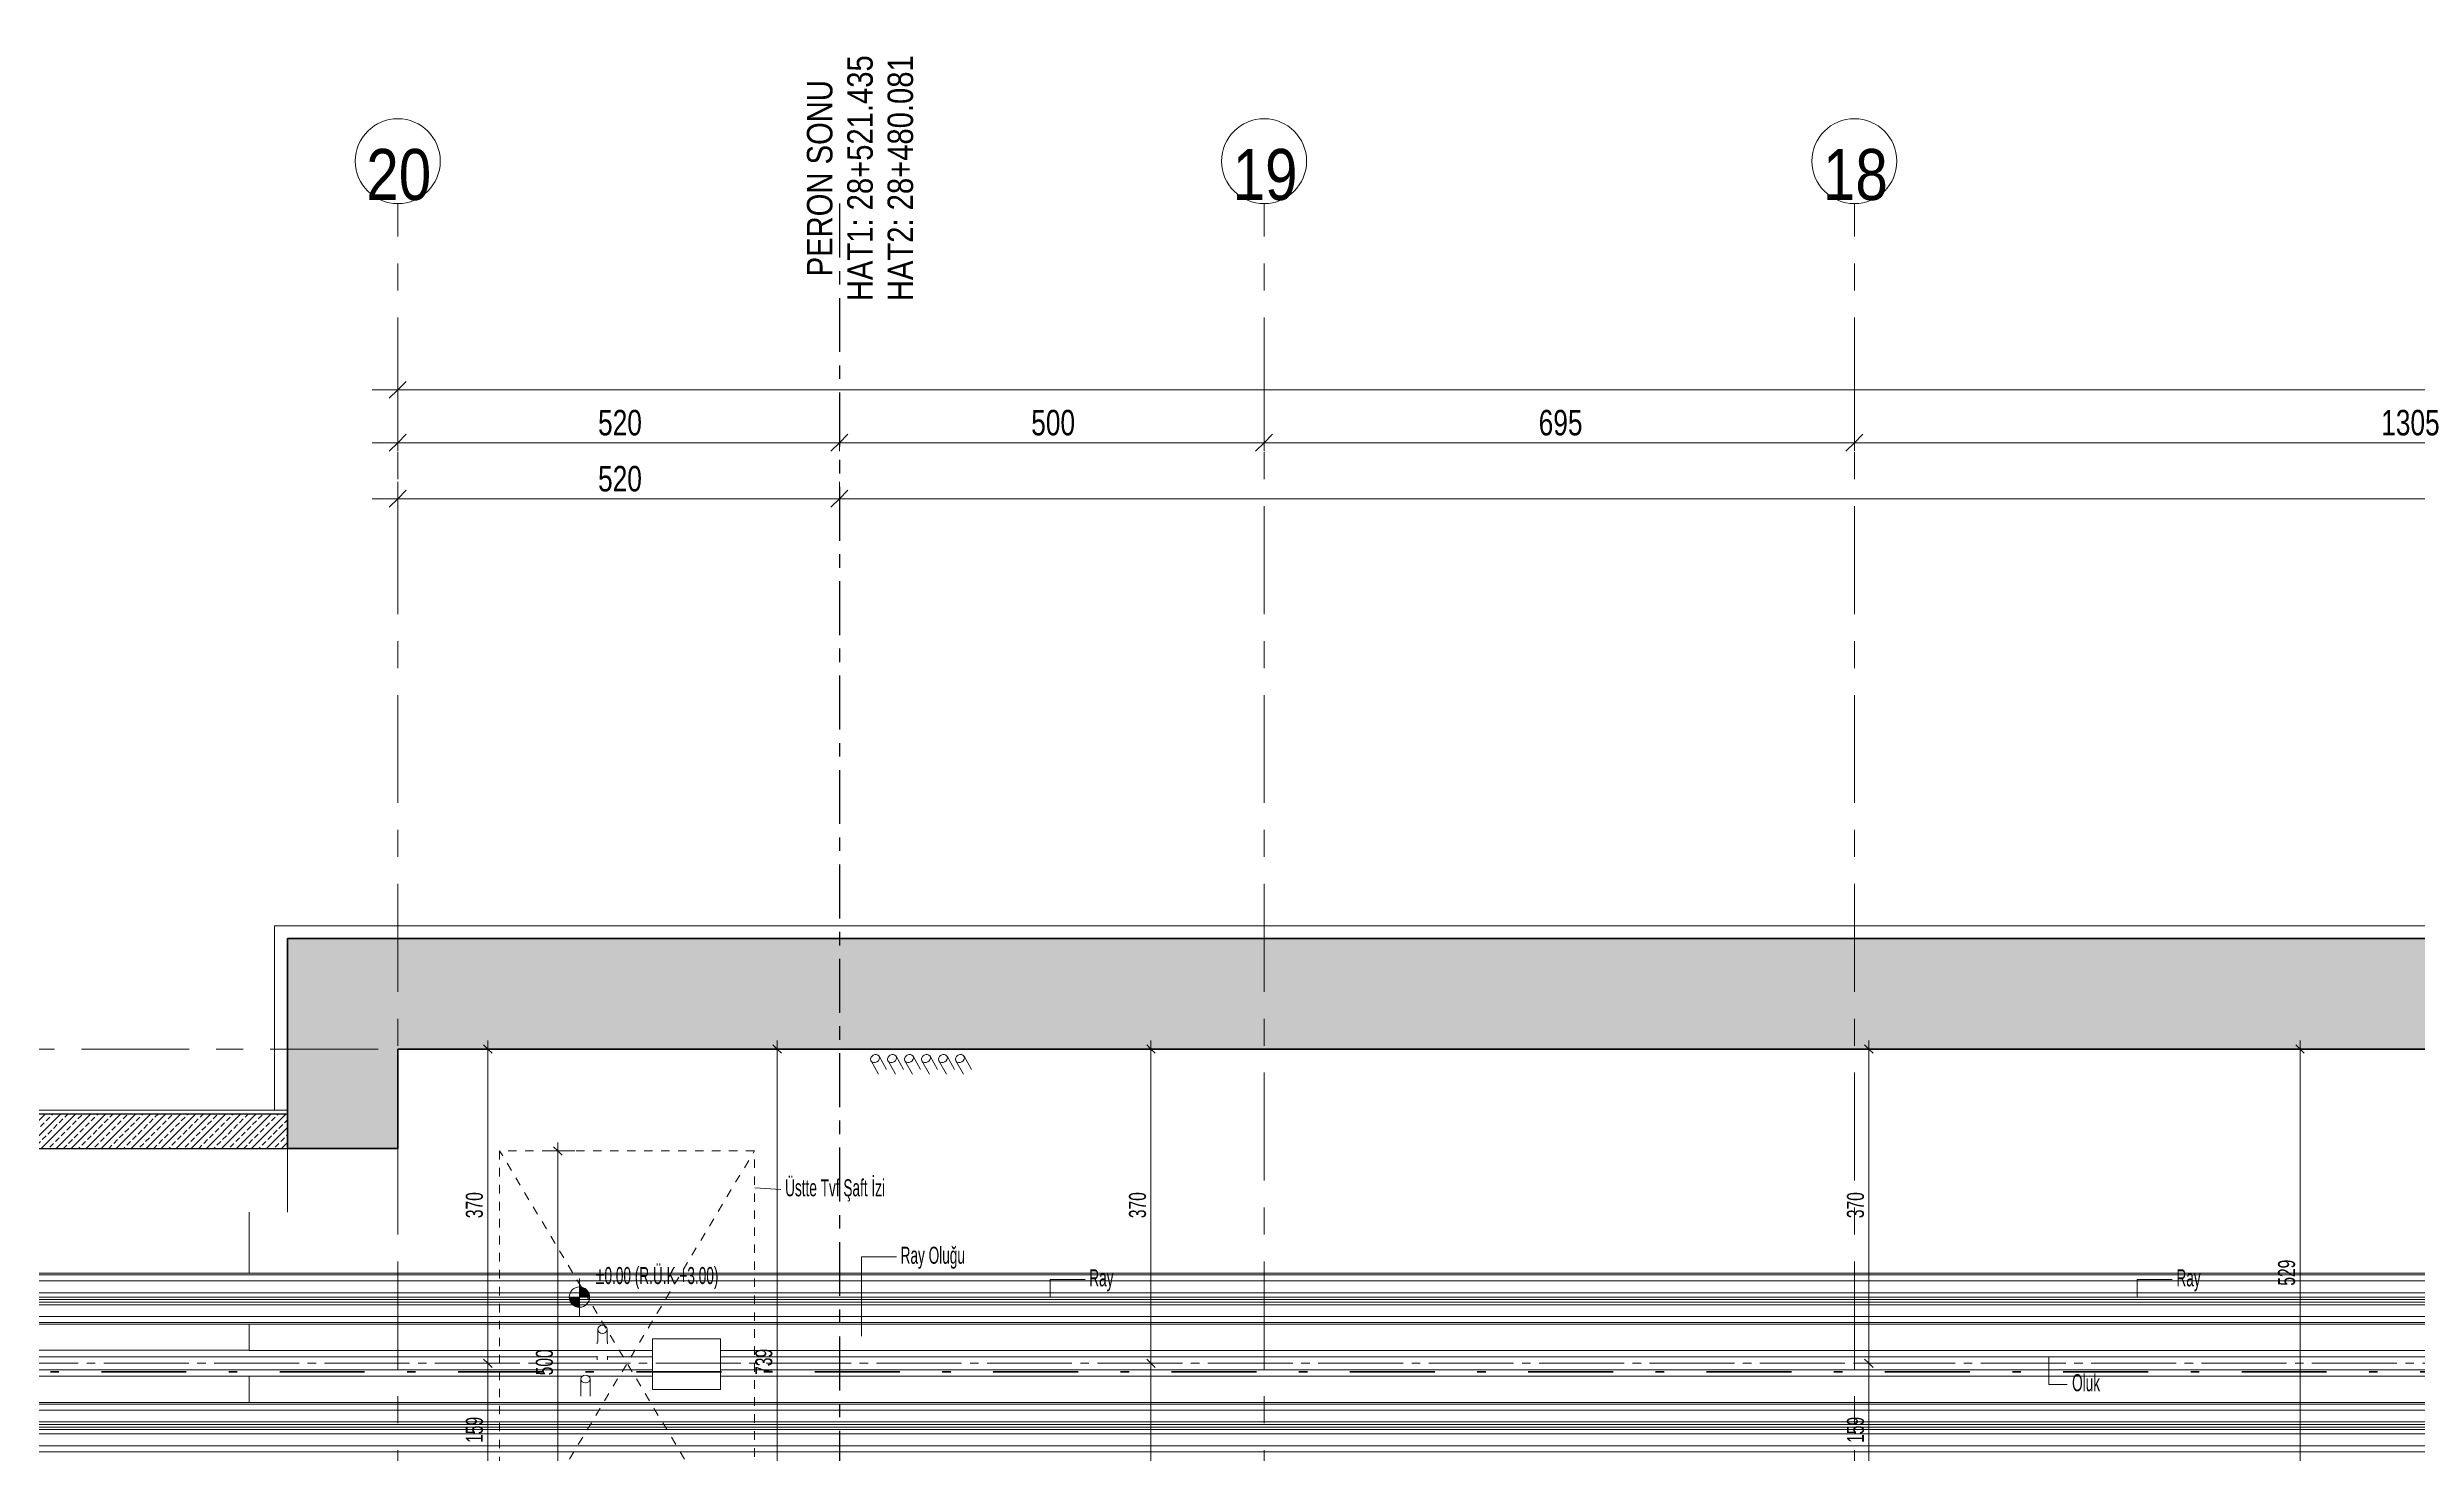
# Model space of a CAD drawing. Header units: metres. Extents: x 8 to 325, y -31 to 15.
# Drawn here: x 115.47 to 143.36, y -1.05 to 15.49 of the extents above; entities that cross this region are included whole.
import ezdxf

# ---------------------------------------------------------------- set-up
doc = ezdxf.new("R2010")
doc.units = ezdxf.units.M
for name, pattern in [('Dash dot', [2.1, 1, -0.5, 0.1, -0.5]), ('Dot 1_32_', [0.079375, 0, -0.079375]), ('Grid Line', [2.2225, 1.27, -0.3175, 0.3175, -0.3175]), ('Grid Line 1_4_', [1.11125, 0.635, -0.15875, 0.15875, -0.15875]), ('HAT AKSI', [1.12, 1, -0.06, 0, -0.06])]:
    doc.linetypes.add(name, pattern=pattern)
for name, color, linetype, lineweight in [('A-DETY', 7, 'Continuous', 9), ('A-DETY-AKS', 7, 'Continuous', 9), ('A-DETY-OLCU', 7, 'Continuous', 9), ('A-DETY-OLCU-100', 7, 'Continuous', 9), ('A-DETY-YAZI', 7, 'Continuous', 9), ('A-DUVR', 7, 'Continuous', 9), ('A-DUVR-TARM', 7, 'Continuous', 35), ('A-MODL', 7, 'Continuous', 9), ('A-ÇZGI-INCE', 7, 'Continuous', 9), ('E-POWR-CNDT', 7, 'Continuous', 9)]:
    doc.layers.add(name, color=color, linetype=linetype, lineweight=lineweight)
doc.layers.add('A-ÇZGI', color=7, linetype='Continuous', lineweight=9, true_color=0x00a600)
doc.styles.add('Arial Narrow_1', font='ARIALN.TTF', dxfattribs={"width": 0.7, "height": 0.2})
doc.styles.add('Arial Narrow_2', font='ARIALN.TTF', dxfattribs={"height": 0.3})
doc.styles.add('Arial Narrow_3', font='ARIALN.TTF', dxfattribs={"height": 0.6})
doc.styles.add('Arial Narrow_4', font='ARIALN.TTF', dxfattribs={"width": 0.9, "height": 0.3})
doc.styles.add('Arial Narrow_5', font='ARIALN.TTF', dxfattribs={"width": 0.8, "height": 0.2})
doc.dimstyles.new('TKFN_ARDI_Ölçü_1_100__Dış_', dxfattribs={"dimscale": 0.3048, "dimtxt": 0.307029, "dimasz": 0.656168, "dimexe": 0.328084, "dimexo": 0.0625, "dimgap": 0, "dimtad": 1, "dimdec": 1, "dimlfac": 100, "dimrnd": 0.1, "dimdsep": 46, "dimtxsty": 'Arial Narrow_4', "dimblk1": 'OBLIQUE', "dimblk2": 'OBLIQUE', "dimsah": 1, "dimcen": 0.09, "dimdle": 0.984252, "dimadec": 8, "dimazin": 0, "dimtfac": 1, "dimtdec": 4, "dimtix": 1, "dimtmove": 0, "dimatfit": 3, "dimfxl": 0.656168, "dimfxlon": 1, "dimtvp": 1, "dimtolj": 1, "dimtzin": 0, "dimarcsym": 2})
doc.dimstyles.new('TKFN_ARDI_Ölçü_1_100__İç_', dxfattribs={"dimscale": 0.3048, "dimtxt": 0.204686, "dimasz": 0.328084, "dimexe": 0.328084, "dimexo": 0.0625, "dimgap": 0, "dimtad": 1, "dimdec": 0, "dimlfac": 100, "dimdsep": 46, "dimtxsty": 'Arial Narrow_5', "dimblk1": 'OBLIQUE', "dimblk2": 'OBLIQUE', "dimsah": 1, "dimcen": 0.09, "dimdle": 0.328084, "dimadec": 8, "dimazin": 0, "dimtfac": 1, "dimtdec": 4, "dimtix": 1, "dimtmove": 0, "dimatfit": 3, "dimfxl": 0.656168, "dimfxlon": 1, "dimtvp": 1, "dimtolj": 1, "dimtzin": 0, "dimarcsym": 2})
doc.dimstyles.new('TKFN_ARDI_Ölçü_1_100__İç__3', dxfattribs={"dimscale": 0.3048, "dimtxt": 0.204686, "dimasz": 0.328084, "dimexe": 0.328084, "dimexo": 0.0625, "dimgap": 0, "dimtad": 1, "dimdec": 0, "dimlfac": 100, "dimdsep": 46, "dimtxsty": 'Arial Narrow_5', "dimblk1": 'OBLIQUE', "dimblk2": 'OBLIQUE', "dimsah": 1, "dimcen": 0.09, "dimdle": 0.328084, "dimadec": 8, "dimazin": 0, "dimtfac": 1, "dimtdec": 4, "dimtix": 1, "dimtmove": 0, "dimatfit": 3, "dimfxl": 0.656168, "dimfxlon": 1, "dimtvp": 1, "dimtolj": 1, "dimtzin": 0, "dimarcsym": 2})
pattern_1 = [(45, (0, 0), (-0.08845199, 0.08845199), []), (45, (0.08846, 0), (-0.08845199, 0.08845199), [0.06255, -0.03127])]

# ---------------------------------------------------------------- blocks, each defined once
blk = doc.blocks.new('D6090_10_BORU_DİRSEĞİ-RNC - Standard-V116-_1_13_4_13_ PERON KATI _FFL_')
at = {"layer": 'A-ÇZGI', "color": 8, "lineweight": 5, "true_color": 0x808080}
for p, q in [((-182.853, 0.253), (-182.853, 0.229)), ((-182.73, 0.229), (-182.73, 0.253))]:
    blk.add_line(p, q, dxfattribs=at)
at = {"layer": 'A-ÇZGI', "color": 8, "lineweight": 5, "true_color": 0x808080, "flags": 128}
for points in [[(-182.853, 0.042), (-182.853, 0.053), (-182.853, 0.07), (-182.853, 0.085)], [(-182.73, 0.086), (-182.73, 0.07), (-182.73, 0.054), (-182.73, 0.042)]]:
    blk.add_lwpolyline(points, dxfattribs=at)
blk = doc.blocks.new('IC-TKN-M7-S23-000-10-A1-32-K-T-6F-200_rvt-1-_1_13_4_13_ PERON KATI _FFL_')
at = {"layer": 'A-ÇZGI', "color": 8, "lineweight": 5, "true_color": 0x808080}
for p, q in [((-179.628, 3.56), (-179.539, 3.405)), ((-179.444, 3.46), (-179.533, 3.615)), ((-179.428, 3.56), (-179.339, 3.405)), ((-179.244, 3.46), (-179.333, 3.615)), ((-179.228, 3.56), (-179.139, 3.405)), ((-179.044, 3.46), (-179.133, 3.615)), ((-179.028, 3.56), (-178.939, 3.405)), ((-178.844, 3.46), (-178.933, 3.615)), ((-178.828, 3.56), (-178.739, 3.405)), ((-178.644, 3.46), (-178.733, 3.615)), ((-178.628, 3.56), (-178.539, 3.405)), ((-178.444, 3.46), (-178.533, 3.615)), ((-182.846, 0.4), (-182.846, 0.253)), ((-182.736, 0.253), (-182.736, 0.4)), ((-183.046, -0.186), (-183.046, -0.386)), ((-182.936, -0.386), (-182.936, -0.186))]:
    blk.add_line(p, q, dxfattribs=at)
for centre, major_axis, ratio, start_param, end_param in [((-179.581, 3.587), (0.0476, 0.0275), 0.819152, 0, 1.570796), ((-179.381, 3.587), (0.0476, 0.0275), 0.819152, 0, 1.570796), ((-179.181, 3.587), (0.0476, 0.0275), 0.819152, 0, 1.570796), ((-178.981, 3.587), (0.0476, 0.0275), 0.819152, 0, 1.570796), ((-178.781, 3.587), (0.0476, 0.0275), 0.819152, 0, 1.570796), ((-178.581, 3.587), (0.0476, 0.0275), 0.819152, 0, 1.570796), ((-179.581, 3.587), (0.0476, 0.0275), 0.819152, 1.570796, 3.141593), ((-179.581, 3.587), (0.0476, 0.0275), 0.819152, 3.141593, 4.712389), ((-179.581, 3.587), (0.0476, 0.0275), 0.819152, 4.712389, 6.283185), ((-179.381, 3.587), (0.0476, 0.0275), 0.819152, 1.570796, 3.141593), ((-179.381, 3.587), (0.0476, 0.0275), 0.819152, 3.141593, 4.712389), ((-179.381, 3.587), (0.0476, 0.0275), 0.819152, 4.712389, 6.283185), ((-179.181, 3.587), (0.0476, 0.0275), 0.819152, 1.570796, 3.141593), ((-179.181, 3.587), (0.0476, 0.0275), 0.819152, 3.141593, 4.712389), ((-179.181, 3.587), (0.0476, 0.0275), 0.819152, 4.712389, 6.283185), ((-178.981, 3.587), (0.0476, 0.0275), 0.819152, 1.570796, 3.141593), ((-178.981, 3.587), (0.0476, 0.0275), 0.819152, 3.141593, 4.712389), ((-178.981, 3.587), (0.0476, 0.0275), 0.819152, 4.712389, 6.283185), ((-178.781, 3.587), (0.0476, 0.0275), 0.819152, 1.570796, 3.141593), ((-178.781, 3.587), (0.0476, 0.0275), 0.819152, 3.141593, 4.712389), ((-178.781, 3.587), (0.0476, 0.0275), 0.819152, 4.712389, 6.283185), ((-178.581, 3.587), (0.0476, 0.0275), 0.819152, 1.570796, 3.141593), ((-178.581, 3.587), (0.0476, 0.0275), 0.819152, 3.141593, 4.712389), ((-178.581, 3.587), (0.0476, 0.0275), 0.819152, 4.712389, 6.283185), ((-182.791, 0.4), (-0.055, 0), 0.882948, 4.712389, 6.283185), ((-182.791, 0.4), (-0.055, 0), 0.882948, 0, 1.570796), ((-182.791, 0.4), (0.055, 0), 0.882948, 0, 1.570796), ((-182.791, 0.4), (-0.055, 0), 0.882948, 1.570796, 3.141593), ((-182.991, -0.186), (-0.055, 0), 0.819152, 4.712389, 6.283185), ((-182.991, -0.186), (-0.055, 0), 0.819152, 0, 1.570796), ((-182.991, -0.186), (0.055, 0), 0.819152, 0, 1.570796), ((-182.991, -0.186), (-0.055, 0), 0.819152, 1.570796, 3.141593)]:
    blk.add_ellipse(centre, major_axis=major_axis, ratio=ratio, start_param=start_param, end_param=end_param, dxfattribs=at)
at = {"layer": 'E-POWR-CNDT', "color": 8, "lineweight": 5, "true_color": 0x808080}
blk.add_blockref('D6090_10_BORU_DİRSEĞİ-RNC - Standard-V116-_1_13_4_13_ PERON KATI _FFL_', (0, 0), dxfattribs=at)
blk = doc.blocks.new('A TÜNELİ1 - A TÜNELİ-4331718-_1_13_4_13_ PERON KATI _FFL_')
at = {"layer": 'A-MODL', "true_color": 0x787878}
h = blk.add_hatch(dxfattribs=at)
h.set_pattern_fill('FP_112', color=8, style=0, pattern_type=2)
h.set_pattern_definition(pattern_1)
h.paths.add_polyline_path([(-186.5, -3.134), (-186.5, -2.73), (-195.3, -2.73), (-195.3, -3.134), (-186.65, -3.134)])
h.paths.add_polyline_path([(-186.65, 2.53), (-186.5, 2.53), (-186.5, 2.934), (-195.3, 2.934), (-195.3, 2.53), (-187.09, 2.53)])
at = {"layer": 'A-MODL', "color": 8, "true_color": 0x808080}
for p, q in [((-186.5, 2.982), (-195.3, 2.982)), ((-195.3, 2.982), (-195.3, 2.934)), ((-195.3, 1.776), (-195.3, 2.531)), ((-186.5, 2.531), (-186.5, 1.781)), ((-195.3, -2.731), (-195.3, -2.726)), ((-195.3, -3.134), (-195.3, -3.182)), ((-195.3, -3.182), (-186.5, -3.182))]:
    blk.add_line(p, q, dxfattribs=at)
at = {"layer": 'A-MODL', "lineweight": 25}
for p, q in [((-195.3, 2.934), (-195.3, 2.53)), ((-186.5, 2.934), (-195.3, 2.934)), ((-186.5, 2.53), (-186.5, 2.934)), ((-195.3, 2.53), (-186.5, 2.53)), ((-195.3, -2.73), (-195.3, -3.134)), ((-186.5, -2.73), (-195.3, -2.73)), ((-186.5, -3.134), (-186.5, -2.73)), ((-195.3, -3.134), (-186.5, -3.134))]:
    blk.add_line(p, q, dxfattribs=at)
blk = doc.blocks.new('IC-TKN-M7-S23-000-10-A1-32-K-T-6C-200_rvt-1-_1_13_4_13_ PERON KATI _FFL_')
at = {"layer": 'A-DUVR-TARM', "lineweight": 9, "true_color": 0x787878}
h = blk.add_hatch(dxfattribs=at)
h.set_pattern_fill('FP_112', color=8, style=0, pattern_type=2)
h.set_pattern_definition(pattern_1)
h.paths.add_polyline_path([(-185.2, -22), (-185.2, -19.53), (-186.5, -19.53), (-186.5, -22), (-186.344, -22)])
h.paths.add_polyline_path([(-186.5, -14.27), (-185.2, -14.27), (-185.2, -2.73), (-186.5, -2.73), (-186.5, -14.108)])
h.paths.add_polyline_path([(-185.673, 2.53), (-185.2, 2.53), (-185.2, 5), (-186.5, 5), (-186.5, 2.53), (-186.227, 2.53)])
h = blk.add_hatch(dxfattribs=at)
h.set_pattern_fill('FP_112', color=8, style=0, pattern_type=2)
h.set_pattern_definition(pattern_1)
h.paths.add_polyline_path([(-130.268, 3.7), (-125.85, 3.7), (-125.85, 5), (-185.2, 5), (-185.2, 3.7), (-130.38, 3.7)])
at = {"layer": 'A-DUVR', "lineweight": 35}
for p, q in [((-185.2, 5), (-186.5, 5)), ((-186.5, 5), (-186.5, 2.53)), ((-125.85, 5), (-185.2, 5)), ((-185.2, 2.53), (-185.2, 3.7)), ((-185.2, 3.7), (-125.85, 3.7)), ((-186.5, 2.53), (-185.2, 2.53))]:
    blk.add_line(p, q, dxfattribs=at)
at = {"layer": 'A-DUVR'}
for p, q in [((-186.5, 1.781), (-186.5, 2.531)), ((-185.2, 2.531), (-185.2, 1.781))]:
    blk.add_line(p, q, dxfattribs=at)
at = {"layer": 'A-ÇZGI', "color": 7}
for p, q in [((-125.795, 5.15), (-186.65, 5.15)), ((-186.65, 5.15), (-186.65, 2.981))]:
    blk.add_line(p, q, dxfattribs=at)
at = {"layer": 'A-MODL', "color": 8, "lineweight": 9, "true_color": 0x808080}
blk.add_blockref('A TÜNELİ1 - A TÜNELİ-4331718-_1_13_4_13_ PERON KATI _FFL_', (0, 0), dxfattribs=at)
blk = doc.blocks.new('D1030_70_Ray - Ray-3446562-_1_13_4_13_ PERON KATI _FFL_')
at = {"layer": 'A-ÇZGI', "color": 8, "true_color": 0x808080}
for p, q in [((-186.95, 1.164), (-186.95, 1.781)), ((-186.95, 1.164), (-186.95, 1.061)), ((14.4, 1.061), (-195.3, 1.061)), ((14.4, 1.041), (-195.3, 1.041)), ((14.4, 0.971), (-195.3, 0.971)), ((-183.061, 0.831), (-195.3, 0.831)), ((-183.061, 0.83), (-195.3, 0.83)), ((-183.139, 0.69), (-195.3, 0.69)), ((-160.139, 0.69), (-183.061, 0.69)), ((-160.061, 0.831), (-182.953, 0.831)), ((-160.061, 0.83), (-182.953, 0.83)), ((14.4, 0.551), (-195.3, 0.551)), ((14.4, 0.481), (-195.3, 0.481)), ((14.4, 0.461), (-195.3, 0.461)), ((-186.95, 0.461), (-186.95, 0.153)), ((-182.2, 0.151), (-182.2, 0.29)), ((-182.2, 0.29), (-181.4, 0.29)), ((-181.4, 0.29), (-181.4, 0.151)), ((-195.3, 0.153), (-186.95, 0.153)), ((-195.3, 0.075), (-182.851, 0.075)), ((-186.95, 0.153), (-186.95, 0.151)), ((-186.95, 0.151), (-182.2, 0.151)), ((-182.733, 0.075), (-182.2, 0.075)), ((-182.2, 0.075), (-182.2, 0.151)), ((-182.2, -0.075), (-182.2, 0.075)), ((-181.4, 0.151), (-6.55, 0.151)), ((-181.4, 0.151), (-181.4, 0.075)), ((-181.4, 0.075), (-181.4, -0.075)), ((-181.4, 0.075), (-78.251, 0.075)), ((-195.3, -0.075), (-182.2, -0.075)), ((-186.95, -0.153), (-195.3, -0.153)), ((-183.025, -0.151), (-186.95, -0.151)), ((-186.95, -0.151), (-186.95, -0.153)), ((-186.95, -0.153), (-186.95, -0.461)), ((-182.2, -0.151), (-182.958, -0.151)), ((-182.2, -0.151), (-182.2, -0.075)), ((-182.2, -0.31), (-182.2, -0.151)), ((-181.4, -0.075), (-181.4, -0.151)), ((-181.4, -0.075), (-6.55, -0.075)), ((-79.225, -0.151), (-181.4, -0.151)), ((-181.4, -0.151), (-181.4, -0.31)), ((14.4, -0.461), (-195.3, -0.461)), ((14.4, -0.481), (-195.3, -0.481)), ((14.4, -0.551), (-195.3, -0.551)), ((-181.4, -0.31), (-182.2, -0.31)), ((14.4, -0.69), (-195.3, -0.69)), ((14.4, -0.83), (-195.3, -0.83)), ((14.4, -0.831), (-195.3, -0.831)), ((14.4, -0.971), (-195.3, -0.971)), ((14.4, -1.041), (-195.3, -1.041))]:
    blk.add_line(p, q, dxfattribs=at)
blk = doc.blocks.new('Şaft Boşluğu Sembolü2 - Şaft Boşluğu Sembolü-4775168-_1_13_4_13_ PERON KATI _FFL_')
at = {"layer": 'A-DETY', "linetype": 'Dot 1_32_'}
for p, q in [((-0.66, -0.507), (2.34, 4.493)), ((0.302, 2.89), (-0.66, 4.493)), ((-0.66, 4.493), (-0.66, -0.507)), ((2.34, 4.493), (-0.66, 4.493)), ((2.34, -0.507), (2.34, 4.493)), ((2.34, -0.507), (0.372, 2.773)), ((-0.66, -0.507), (2.34, -0.507))]:
    blk.add_line(p, q, dxfattribs=at)
blk = doc.blocks.new('Grid - Aks Sembolü-236857-_1_13_4_13_ PERON KATI _FFL_')
at = {"layer": 'A-DETY-AKS'}
blk.add_circle((0, 0), 0.005, dxfattribs=at)
blk = doc.blocks.new('DIMBLOCK1-_1_13_4_13_ PERON KATI _FFL_')
at = {"layer": 'A-DETY-OLCU-100', "transparency": 16777216}
for p, q in [((119.595, 10.837), (119.595, 11.037)), ((124.795, 10.837), (124.795, 11.037)), ((119.295, 10.837), (124.795, 10.837)), ((119.595, 10.837), (119.595, 10.737)), ((124.795, 10.837), (124.795, 10.737))]:
    blk.add_line(p, q, dxfattribs=at)
at = {"layer": 'A-DETY-OLCU-100', "lineweight": 18, "transparency": 16777216}
for p, q in [((119.595, 10.837), (119.695, 10.937)), ((124.795, 10.837), (124.895, 10.937)), ((119.595, 10.837), (119.495, 10.737)), ((124.795, 10.837), (124.695, 10.737))]:
    blk.add_line(p, q, dxfattribs=at)
at = {"layer": 'A-DETY-OLCU-100', "color": 0, "transparency": 16777216, "insert": (121.953, 11.224), "char_height": 0.3, "width": 0.57897, "attachment_point": 1, "line_spacing_factor": 0.974696, "style": 'Arial Narrow_4'}
blk.add_mtext('520', dxfattribs=at)
blk = doc.blocks.new('_Oblique')
at = {"color": 0, "linetype": 'ByBlock', "lineweight": -2}
blk.add_line((-0.5, -0.5), (0.5, 0.5), dxfattribs=at)
blk = doc.blocks.new('DIMBLOCK2-_1_13_4_13_ PERON KATI _FFL_')
at = {"layer": 'A-DETY-OLCU-100', "transparency": 16777216}
for p, q in [((124.795, 10.837), (124.795, 11.037)), ((129.795, 10.837), (129.795, 11.037)), ((124.795, 10.837), (129.795, 10.837)), ((124.795, 10.837), (124.795, 10.737)), ((129.795, 10.837), (129.795, 10.737))]:
    blk.add_line(p, q, dxfattribs=at)
at = {"layer": 'A-DETY-OLCU-100', "lineweight": 18, "transparency": 16777216}
for p, q in [((124.795, 10.837), (124.895, 10.937)), ((129.795, 10.837), (129.895, 10.937)), ((124.795, 10.837), (124.695, 10.737)), ((129.795, 10.837), (129.695, 10.737))]:
    blk.add_line(p, q, dxfattribs=at)
at = {"layer": 'A-DETY-OLCU-100', "color": 0, "transparency": 16777216, "insert": (127.053, 11.224), "char_height": 0.3, "width": 0.57897, "attachment_point": 1, "line_spacing_factor": 0.974696, "style": 'Arial Narrow_4'}
blk.add_mtext('500', dxfattribs=at)
blk = doc.blocks.new('DIMBLOCK3-_1_13_4_13_ PERON KATI _FFL_')
at = {"layer": 'A-DETY-OLCU-100', "transparency": 16777216}
for p, q in [((129.795, 10.837), (129.795, 11.037)), ((136.745, 10.837), (136.745, 11.037)), ((129.795, 10.837), (136.745, 10.837)), ((129.795, 10.837), (129.795, 10.737)), ((136.745, 10.837), (136.745, 10.737))]:
    blk.add_line(p, q, dxfattribs=at)
at = {"layer": 'A-DETY-OLCU-100', "lineweight": 18, "transparency": 16777216}
for p, q in [((129.795, 10.837), (129.895, 10.937)), ((136.745, 10.837), (136.845, 10.937)), ((129.795, 10.837), (129.695, 10.737)), ((136.745, 10.837), (136.645, 10.737))]:
    blk.add_line(p, q, dxfattribs=at)
at = {"layer": 'A-DETY-OLCU-100', "color": 0, "transparency": 16777216, "insert": (133.028, 11.224), "char_height": 0.3, "width": 0.57897, "attachment_point": 1, "line_spacing_factor": 0.974696, "style": 'Arial Narrow_4'}
blk.add_mtext('695', dxfattribs=at)
blk = doc.blocks.new('DIMBLOCK4-_1_13_4_13_ PERON KATI _FFL_')
at = {"layer": 'A-DETY-OLCU-100', "transparency": 16777216}
for p, q in [((136.745, 10.837), (136.745, 11.037)), ((149.795, 10.837), (149.795, 11.037)), ((136.745, 10.837), (149.795, 10.837)), ((136.745, 10.837), (136.745, 10.737)), ((149.795, 10.837), (149.795, 10.737))]:
    blk.add_line(p, q, dxfattribs=at)
at = {"layer": 'A-DETY-OLCU-100', "lineweight": 18, "transparency": 16777216}
for p, q in [((136.745, 10.837), (136.845, 10.937)), ((149.795, 10.837), (149.895, 10.937)), ((136.745, 10.837), (136.645, 10.737)), ((149.795, 10.837), (149.695, 10.737))]:
    blk.add_line(p, q, dxfattribs=at)
at = {"layer": 'A-DETY-OLCU-100', "color": 0, "transparency": 16777216, "insert": (142.948, 11.224), "char_height": 0.3, "width": 0.77196, "attachment_point": 1, "line_spacing_factor": 0.974696, "style": 'Arial Narrow_4'}
blk.add_mtext('1305', dxfattribs=at)
blk = doc.blocks.new('DIMBLOCK23-_1_13_4_13_ PERON KATI _FFL_')
at = {"layer": 'A-DETY-OLCU-100', "transparency": 16777216}
for p, q in [((119.595, 10.177), (119.595, 10.377)), ((124.795, 10.177), (124.795, 10.377)), ((119.295, 10.177), (124.795, 10.177)), ((119.595, 10.177), (119.595, 10.077)), ((124.795, 10.177), (124.795, 10.077))]:
    blk.add_line(p, q, dxfattribs=at)
at = {"layer": 'A-DETY-OLCU-100', "lineweight": 18, "transparency": 16777216}
for p, q in [((119.595, 10.177), (119.495, 10.077)), ((119.595, 10.177), (119.695, 10.277)), ((124.795, 10.177), (124.695, 10.077)), ((124.795, 10.177), (124.895, 10.277))]:
    blk.add_line(p, q, dxfattribs=at)
at = {"layer": 'A-DETY-OLCU-100', "color": 0, "transparency": 16777216, "insert": (121.953, 10.564), "char_height": 0.3, "width": 0.57897, "attachment_point": 1, "line_spacing_factor": 0.974696, "style": 'Arial Narrow_4'}
blk.add_mtext('520', dxfattribs=at)
blk = doc.blocks.new('DIMBLOCK24-_1_13_4_13_ PERON KATI _FFL_')
at = {"layer": 'A-DETY-OLCU-100', "transparency": 16777216}
for p, q in [((124.795, 10.177), (124.795, 10.377)), ((304.795, 10.177), (304.795, 10.377)), ((124.795, 10.177), (304.795, 10.177)), ((124.795, 10.177), (124.795, 10.077)), ((304.795, 10.177), (304.795, 10.077))]:
    blk.add_line(p, q, dxfattribs=at)
at = {"layer": 'A-DETY-OLCU-100', "lineweight": 18, "transparency": 16777216}
for p, q in [((124.795, 10.177), (124.695, 10.077)), ((124.795, 10.177), (124.895, 10.277)), ((304.795, 10.177), (304.695, 10.077)), ((304.795, 10.177), (304.895, 10.277))]:
    blk.add_line(p, q, dxfattribs=at)
at = {"layer": 'A-DETY-OLCU-100', "color": 0, "transparency": 16777216, "insert": (213.34, 10.564), "char_height": 0.3, "width": 3.49136, "attachment_point": 1, "line_spacing_factor": 0.974696, "style": 'Arial Narrow_4'}
blk.add_mtext('PERON BOYU: 18000', dxfattribs=at)
blk = doc.blocks.new('DIMBLOCK26-_1_13_4_13_ PERON KATI _FFL_')
at = {"layer": 'A-DETY-OLCU-100', "transparency": 16777216}
for p, q in [((119.295, 11.46), (310.295, 11.46)), ((119.595, 11.46), (119.595, 11.66)), ((119.595, 11.46), (119.595, 11.36)), ((309.995, 11.46), (309.995, 11.66)), ((309.995, 11.46), (309.995, 11.36))]:
    blk.add_line(p, q, dxfattribs=at)
at = {"layer": 'A-DETY-OLCU-100', "lineweight": 18, "transparency": 16777216}
for p, q in [((119.595, 11.46), (119.495, 11.36)), ((119.595, 11.46), (119.695, 11.56)), ((309.995, 11.46), (309.895, 11.36)), ((309.995, 11.46), (310.095, 11.56))]:
    blk.add_line(p, q, dxfattribs=at)
at = {"layer": 'A-DETY-OLCU-100', "color": 0, "transparency": 16777216, "insert": (214.393, 11.847), "char_height": 0.3, "width": 0.96495, "attachment_point": 1, "line_spacing_factor": 0.974696, "style": 'Arial Narrow_4'}
blk.add_mtext('19040', dxfattribs=at)
blk = doc.blocks.new('DIMBLOCK35-_1_13_4_13_ PERON KATI _FFL_')
at = {"layer": 'A-DETY-OLCU-100', "transparency": 16777216}
for p, q in [((128.463, 3.7), (128.363, 3.7)), ((128.463, 3.7), (128.413, 3.75)), ((128.463, 3.8), (128.463, 0)), ((128.463, 3.7), (128.513, 3.65)), ((128.463, 3.7), (128.663, 3.7)), ((128.463, 0), (128.363, 0)), ((128.463, 0), (128.413, 0.05)), ((128.463, 0), (128.513, -0.05)), ((128.463, 0), (128.663, 0))]:
    blk.add_line(p, q, dxfattribs=at)
at = {"layer": 'A-DETY-OLCU-100', "color": 0, "transparency": 16777216, "insert": (128.204, 1.709), "char_height": 0.2, "width": 0.33919, "attachment_point": 1, "rotation": 90, "line_spacing_factor": 0.974696, "style": 'Arial Narrow_5'}
blk.add_mtext('370', dxfattribs=at)
blk = doc.blocks.new('DIMBLOCK36-_1_13_4_13_ PERON KATI _FFL_')
at = {"layer": 'A-DETY-OLCU-100', "transparency": 16777216}
for p, q in [((128.463, 0), (128.363, 0)), ((128.463, 0), (128.413, 0.05)), ((128.463, 0), (128.463, -4.75)), ((128.463, 0), (128.513, -0.05)), ((128.463, 0), (128.663, 0)), ((128.463, -4.75), (128.413, -4.7)), ((128.463, -4.75), (128.363, -4.75)), ((128.463, -4.75), (128.513, -4.8)), ((128.463, -4.75), (128.663, -4.75))]:
    blk.add_line(p, q, dxfattribs=at)
at = {"layer": 'A-DETY-OLCU-100', "color": 0, "transparency": 16777216, "insert": (128.204, -2.516), "char_height": 0.2, "width": 0.33919, "attachment_point": 1, "rotation": 90, "line_spacing_factor": 0.974696, "style": 'Arial Narrow_5'}
blk.add_mtext('475', dxfattribs=at)
blk = doc.blocks.new('DIMBLOCK45-_1_13_4_13_ PERON KATI _FFL_')
at = {"layer": 'A-DETY-OLCU-100', "transparency": 16777216}
for p, q in [((136.915, 3.7), (136.815, 3.7)), ((136.915, 3.7), (136.865, 3.75)), ((136.915, 3.8), (136.915, 0)), ((136.915, 3.7), (136.965, 3.65)), ((136.915, 3.7), (137.115, 3.7)), ((136.915, 0), (136.815, 0)), ((136.915, 0), (136.865, 0.05)), ((136.915, 0), (136.965, -0.05)), ((136.915, 0), (137.115, 0))]:
    blk.add_line(p, q, dxfattribs=at)
at = {"layer": 'A-DETY-OLCU-100', "color": 0, "transparency": 16777216, "insert": (136.657, 1.709), "char_height": 0.2, "width": 0.33919, "attachment_point": 1, "rotation": 90, "line_spacing_factor": 0.974696, "style": 'Arial Narrow_5'}
blk.add_mtext('370', dxfattribs=at)
blk = doc.blocks.new('DIMBLOCK46-_1_13_4_13_ PERON KATI _FFL_')
at = {"layer": 'A-DETY-OLCU-100', "transparency": 16777216}
for p, q in [((136.915, 0), (136.815, 0)), ((136.915, 0), (136.865, 0.05)), ((136.915, 0), (136.915, -1.59)), ((136.915, 0), (136.965, -0.05)), ((136.915, 0), (137.115, 0)), ((136.915, -1.59), (136.815, -1.59)), ((136.915, -1.59), (136.865, -1.54)), ((136.915, -1.59), (136.965, -1.64)), ((136.915, -1.59), (137.115, -1.59))]:
    blk.add_line(p, q, dxfattribs=at)
at = {"layer": 'A-DETY-OLCU-100', "color": 0, "transparency": 16777216, "insert": (136.657, -0.936), "char_height": 0.2, "width": 0.33919, "attachment_point": 1, "rotation": 90, "line_spacing_factor": 0.974696, "style": 'Arial Narrow_5'}
blk.add_mtext('159', dxfattribs=at)
blk = doc.blocks.new('DIMBLOCK52-_1_13_4_13_ PERON KATI _FFL_')
at = {"layer": 'A-DETY-OLCU-100', "transparency": 16777216}
for p, q in [((141.992, 3.7), (141.892, 3.7)), ((141.992, 3.7), (141.942, 3.75)), ((141.992, 3.8), (141.992, -1.59)), ((141.992, 3.7), (142.042, 3.65)), ((141.992, 3.7), (142.192, 3.7)), ((141.992, -1.59), (141.892, -1.59)), ((141.992, -1.59), (141.942, -1.54)), ((141.992, -1.59), (142.042, -1.64)), ((141.992, -1.59), (142.192, -1.59))]:
    blk.add_line(p, q, dxfattribs=at)
at = {"layer": 'A-DETY-OLCU-100', "color": 0, "transparency": 16777216, "insert": (141.733, 0.914), "char_height": 0.2, "width": 0.33919, "attachment_point": 1, "rotation": 90, "line_spacing_factor": 0.974696, "style": 'Arial Narrow_5'}
blk.add_mtext('529', dxfattribs=at)
blk = doc.blocks.new('DIMBLOCK406-_1_13_4_13_ PERON KATI _FFL_')
at = {"layer": 'A-DETY-OLCU-100', "transparency": 16777216}
for p, q in [((120.655, 3.7), (120.555, 3.7)), ((120.655, 3.7), (120.605, 3.75)), ((120.655, 3.8), (120.655, 0)), ((120.655, 3.7), (120.705, 3.65)), ((120.655, 3.7), (120.855, 3.7)), ((120.655, 0), (120.555, 0)), ((120.655, 0), (120.605, 0.05)), ((120.655, 0), (120.705, -0.05)), ((120.655, 0), (120.855, 0))]:
    blk.add_line(p, q, dxfattribs=at)
at = {"layer": 'A-DETY-OLCU-100', "color": 0, "transparency": 16777216, "insert": (120.396, 1.709), "char_height": 0.2, "width": 0.33919, "attachment_point": 1, "rotation": 90, "line_spacing_factor": 0.974696, "style": 'Arial Narrow_5'}
blk.add_mtext('370', dxfattribs=at)
blk = doc.blocks.new('DIMBLOCK407-_1_13_4_13_ PERON KATI _FFL_')
at = {"layer": 'A-DETY-OLCU-100', "transparency": 16777216}
for p, q in [((120.655, 0), (120.555, 0)), ((120.655, 0), (120.605, 0.05)), ((120.655, 0), (120.655, -1.59)), ((120.655, 0), (120.705, -0.05)), ((120.655, 0), (120.855, 0)), ((120.655, -1.59), (120.555, -1.59)), ((120.655, -1.59), (120.605, -1.54)), ((120.655, -1.59), (120.705, -1.64)), ((120.655, -1.59), (120.855, -1.59))]:
    blk.add_line(p, q, dxfattribs=at)
at = {"layer": 'A-DETY-OLCU-100', "color": 0, "transparency": 16777216, "insert": (120.396, -0.936), "char_height": 0.2, "width": 0.33919, "attachment_point": 1, "rotation": 90, "line_spacing_factor": 0.974696, "style": 'Arial Narrow_5'}
blk.add_mtext('159', dxfattribs=at)
blk = doc.blocks.new('DIMBLOCK501-_1_13_4_13_ PERON KATI _FFL_')
at = {"layer": 'A-DETY-OLCU-100', "transparency": 16777216}
for p, q in [((124.062, 3.7), (123.862, 3.7)), ((124.062, 3.7), (124.012, 3.75)), ((124.062, -3.69), (124.062, 3.8)), ((124.062, 3.7), (124.112, 3.65)), ((124.062, 3.7), (124.162, 3.7)), ((124.062, -3.69), (123.862, -3.69)), ((124.062, -3.69), (124.012, -3.64)), ((124.062, -3.69), (124.112, -3.74)), ((124.062, -3.69), (124.162, -3.69))]:
    blk.add_line(p, q, dxfattribs=at)
at = {"layer": 'A-DETY-OLCU-100', "color": 0, "transparency": 16777216, "insert": (123.804, -0.136), "char_height": 0.2, "width": 0.33919, "attachment_point": 1, "rotation": 90, "line_spacing_factor": 0.974696, "style": 'Arial Narrow_5'}
blk.add_mtext('739', dxfattribs=at)
blk = doc.blocks.new('DIMBLOCK513-_1_13_4_13_ PERON KATI _FFL_')
at = {"layer": 'A-DETY-OLCU-100', "transparency": 16777216}
for p, q in [((121.48, 2.5), (121.43, 2.55)), ((121.48, 2.6), (121.48, -2.6)), ((121.48, 2.5), (121.38, 2.5)), ((121.48, 2.5), (121.53, 2.45)), ((121.48, 2.5), (121.68, 2.5)), ((121.48, -2.5), (121.38, -2.5)), ((121.48, -2.5), (121.43, -2.45)), ((121.48, -2.5), (121.53, -2.55)), ((121.48, -2.5), (121.68, -2.5))]:
    blk.add_line(p, q, dxfattribs=at)
at = {"layer": 'A-DETY-OLCU-100', "color": 0, "transparency": 16777216, "insert": (121.221, -0.141), "char_height": 0.2, "width": 0.33919, "attachment_point": 1, "rotation": 90, "line_spacing_factor": 0.974696, "style": 'Arial Narrow_5'}
blk.add_mtext('500', dxfattribs=at)
blk = doc.blocks.new('DIMBLOCK521-_1_13_4_13_ PERON KATI _FFL_')
at = {"layer": 'A-DETY-OLCU-100', "transparency": 16777216}
for p, q in [((120.655, 0), (120.555, 0)), ((120.655, 0), (120.605, 0.05)), ((120.655, 0.1), (120.655, -1.69)), ((120.655, 0), (120.705, -0.05)), ((120.655, 0), (120.855, 0)), ((120.655, -1.59), (120.555, -1.59)), ((120.655, -1.59), (120.605, -1.54)), ((120.655, -1.59), (120.705, -1.64)), ((120.655, -1.59), (120.855, -1.59))]:
    blk.add_line(p, q, dxfattribs=at)
at = {"layer": 'A-DETY-OLCU-100', "color": 0, "transparency": 16777216, "insert": (120.396, -0.936), "char_height": 0.2, "width": 0.33919, "attachment_point": 1, "rotation": 90, "line_spacing_factor": 0.974696, "style": 'Arial Narrow_5'}
blk.add_mtext('159', dxfattribs=at)

msp = doc.modelspace()

# ---------------------------------------------------------------- hatches: boundary and pattern name
at = {"layer": 'A-DETY'}
for points in [[(121.7336, 0.78), (121.8536, 0.78), (121.8495, 0.8111), (121.8375, 0.84), (121.8185, 0.8649), (121.7912, 0.8849), (121.7606, 0.8964), (121.7336, 0.8997), (121.7336, 0.8295)], [(121.7336, 0.66), (121.7336, 0.78), (121.6136, 0.78), (121.6166, 0.7533), (121.6255, 0.728), (121.6398, 0.7052), (121.6588, 0.6862), (121.6815, 0.6719), (121.7069, 0.663)]]:
    msp.add_hatch(color=256, dxfattribs=at).paths.add_polyline_path(points)

# ---------------------------------------------------------------- linework, layer by layer
at = {"layer": 'A-DETY-AKS', "linetype": 'Grid Line'}
for p, q in [((119.5947, -28.9632), (119.5947, 13.6518)), ((129.7947, -28.9632), (129.7947, 13.6518)), ((136.7447, -28.9632), (136.7447, 13.6518)), ((323.8329, 3.7), (109.008, 3.7))]:
    msp.add_line(p, q, dxfattribs=at)
at = {"layer": 'A-DETY-AKS', "color": 1, "linetype": 'HAT AKSI', "true_color": 0xff0000}
msp.add_line((323.8329, 0), (109.008, 0), dxfattribs=at)
at = {"layer": 'A-DETY-YAZI'}
for p, q in [((123.7993, 2.066), (124.1051, 2.0462)), ((125.0528, 1.2522), (125.4653, 1.2522)), ((125.0528, 0.3199), (125.0528, 1.2522)), ((127.2742, 0.9863), (127.6867, 0.9863)), ((127.2742, 0.78), (127.2742, 0.9863)), ((140.0742, 0.9863), (140.4867, 0.9863)), ((140.0742, 0.78), (140.0742, 0.9863)), ((139.0359, 0.0675), (139.0359, -0.2488)), ((139.0359, -0.2488), (139.25, -0.2488))]:
    msp.add_line(p, q, dxfattribs=at)
at = {"layer": 'A-ÇZGI', "color": 8, "true_color": 0x808080}
for p, q in [((122.5947, -0.3101), (122.5947, 0.2899)), ((122.5947, 0.2899), (123.3947, 0.2899)), ((123.3947, 0.2899), (123.3947, -0.3101)), ((123.3947, -0.3101), (122.5947, -0.3101))]:
    msp.add_line(p, q, dxfattribs=at)
at = {"layer": 'A-ÇZGI', "color": 16, "linetype": 'Dash dot', "lineweight": 35, "true_color": 0x800000}
msp.add_line((322.9048, -0.1), (108.4048, -0.1), dxfattribs=at)
at = {"layer": 'A-ÇZGI-INCE'}
for p, q in [((121.7336, 1), (121.7336, 0.56)), ((121.7336, 0.9), (121.7336, 0.78)), ((109.4947, 0.78), (121.6136, 0.78)), ((109.4947, 0.75), (121.6178, 0.75)), ((109.4947, 0.72), (121.6305, 0.72)), ((121.5136, 0.78), (123.0136, 0.78)), ((121.7336, 0.78), (121.6136, 0.78)), ((121.7336, 0.78), (121.8536, 0.78)), ((121.7336, 0.66), (121.7336, 0.78)), ((121.7336, 0.75), (144.6178, 0.75)), ((121.7336, 0.72), (144.6305, 0.72)), ((121.8536, 0.78), (144.6136, 0.78)), ((319.1947, -0.72), (109.4947, -0.72)), ((319.1947, -0.75), (109.4947, -0.75)), ((319.1947, -0.78), (109.4947, -0.78))]:
    msp.add_line(p, q, dxfattribs=at)
msp.add_circle((121.7336, 0.78), 0.12, dxfattribs=at)
for start, end in [(0.01683, 90), (179.98317, 270)]:
    msp.add_arc((121.7336, 0.78), 0.12, start, end, dxfattribs=at)

# ---------------------------------------------------------------- block references
at = {"lineweight": 5}
for name in ['IC-TKN-M7-S23-000-10-A1-32-K-T-6C-200_rvt-1-_1_13_4_13_ PERON KATI _FFL_', 'IC-TKN-M7-S23-000-10-A1-32-K-T-6F-200_rvt-1-_1_13_4_13_ PERON KATI _FFL_']:
    msp.add_blockref(name, (304.7947, 0), dxfattribs=at)
at = {"layer": 'A-DETY'}
msp.add_blockref('Şaft Boşluğu Sembolü2 - Şaft Boşluğu Sembolü-4775168-_1_13_4_13_ PERON KATI _FFL_', (121.4543, -1.9928), dxfattribs=at)
at = {"layer": 'A-DETY-AKS', "xscale": 99.99999999999993, "yscale": 99.99999999999993, "zscale": 99.99999999999993}
for p in [(119.5947, 14.1518), (129.7947, 14.1518), (136.7447, 14.1518)]:
    msp.add_blockref('Grid - Aks Sembolü-236857-_1_13_4_13_ PERON KATI _FFL_', p, dxfattribs=at)
at = {"layer": 'A-ÇZGI', "color": 8, "true_color": 0x808080}
msp.add_blockref('D1030_70_Ray - Ray-3446562-_1_13_4_13_ PERON KATI _FFL_', (304.7947, 0), dxfattribs=at)

# ---------------------------------------------------------------- texts
at = {"layer": 'A-DETY-AKS', "insert": (124.4124, 13.9513), "char_height": 0.3, "width": 2.93, "attachment_point": 2, "rotation": 90, "line_spacing_factor": 0.949189, "style": 'Arial Narrow_2', "bg_fill": 3, "box_fill_scale": 1.25, "bg_fill_color": 256, "bg_fill_true_color": 13158600, "bg_fill_transparency": 0}
msp.add_mtext('\\pxqc,t4,8,12,16,20,24,28,32,36,40,44,48,52,56,60,64,68,72,76,80,84,88,92,96,100,104,108,112,116,120,124,128;{PERON SONU\\PHAT1: 28+521.435\\PHAT2: 28+480.081}', dxfattribs=at)
at = {"layer": 'A-DETY-AKS', "char_height": 0.6, "width": 0.774, "attachment_point": 5, "line_spacing_factor": 0.949189, "style": 'Arial Narrow_3'}
for s, insert in [('\\pxqc,t2.11667,4.23333,6.35,8.46667,10.58333,12.7,14.81667,16.93333,19.05,21.16667,23.28333,25.4,27.51667,29.63333,31.75,33.86667,35.98333,38.1,40.21667,42.33333,44.45,46.56667,48.68333,50.8,52.91667,55.03333,57.15,59.26667,61.38333,63.5,65.61667,67.73333;{20}', (119.6061, 13.9908)), ('\\pxqc,t2.11667,4.23333,6.35,8.46667,10.58333,12.7,14.81667,16.93333,19.05,21.16667,23.28333,25.4,27.51667,29.63333,31.75,33.86667,35.98333,38.1,40.21667,42.33333,44.45,46.56667,48.68333,50.8,52.91667,55.03333,57.15,59.26667,61.38333,63.5,65.61667,67.73333;{19}', (129.8061, 13.9908)), ('\\pxqc,t2.11667,4.23333,6.35,8.46667,10.58333,12.7,14.81667,16.93333,19.05,21.16667,23.28333,25.4,27.51667,29.63333,31.75,33.86667,35.98333,38.1,40.21667,42.33333,44.45,46.56667,48.68333,50.8,52.91667,55.03333,57.15,59.26667,61.38333,63.5,65.61667,67.73333;{18}', (136.7561, 13.9908))]:
    msp.add_mtext(s, dxfattribs=dict(at, insert=insert))
at = {"layer": 'A-DETY-YAZI', "char_height": 0.2, "line_spacing_factor": 0.949189, "style": 'Arial Narrow_1'}
for s, insert, width, attachment_point in [('\\pt0.14,0.28,0.42,0.56,0.7,0.84,0.98,1.12,1.26,1.4,1.54,1.68,1.82,1.96,2.1,2.24,2.38,2.52,2.66,2.8,2.94,3.08,3.22,3.36,3.5,3.64,3.78,3.92,4.06,4.2,4.34,4.48;Üstte Tvf Şaft İzi', (124.1551, 2.1664), 1.5323, 1), ('\\pt0.14,0.28,0.42,0.56,0.7,0.84,0.98,1.12,1.26,1.4,1.54,1.68,1.82,1.96,2.1,2.24,2.38,2.52,2.66,2.8,2.94,3.08,3.22,3.36,3.5,3.64,3.78,3.92,4.06,4.2,4.34,4.48;±0.00 (R.Ü.K +3.00) ', (121.9211, 1.1334), 1.561763, 1), ('\\pt0.14,0.28,0.42,0.56,0.7,0.84,0.98,1.12,1.26,1.4,1.54,1.68,1.82,1.96,2.1,2.24,2.38,2.52,2.66,2.8,2.94,3.08,3.22,3.36,3.5,3.64,3.78,3.92,4.06,4.2,4.34,4.48;Ray Oluğu', (125.5153, 1.3724), 0.790426, 1), ('\\pxt0.7,1.4,2.1,2.8,3.5,4.2,4.9,5.6,6.3,7,7.7,8.4,9.1,9.8,10.5,11.2,11.9,12.6,13.3,14,14.7,15.4,16.1,16.8,17.5,18.2,18.9,19.6,20.3,21,21.7,22.4;{Ray}', (127.7367, 1.1065), 0.299061, 1), ('\\pxt0.7,1.4,2.1,2.8,3.5,4.2,4.9,5.6,6.3,7,7.7,8.4,9.1,9.8,10.5,11.2,11.9,12.6,13.3,14,14.7,15.4,16.1,16.8,17.5,18.2,18.9,19.6,20.3,21,21.7,22.4;{Ray}', (140.5367, 1.1065), 0.299061, 1), ('\\pxqr,t0.7,1.4,2.1,2.8,3.5,4.2,4.9,5.6,6.3,7,7.7,8.4,9.1,9.8,10.5,11.2,11.9,12.6,13.3,14,14.7,15.4,16.1,16.8,17.5,18.2,18.9,19.6,20.3,21,21.7,22.4;{Oluk}', (139.6381, -0.1286), 0.341481, 3)]:
    msp.add_mtext(s, dxfattribs=dict(at, insert=insert, width=width, attachment_point=attachment_point))

# ---------------------------------------------------------------- dimensions: what is measured, and where the dimension line sits
at = {"layer": 'A-DETY-OLCU'}
for base, p1, p2, override, picture, middle in [((309.9947, 11.4597), (119.5947, 11.6597), (309.9947, 11.6597), {"dimpost": '<>', "dimfxl": 190.399997}, 'DIMBLOCK26-_1_13_4_13_ PERON KATI _FFL_', (214.7947, 11.6129)), ((124.7947, 10.8367), (119.5947, 11.0367), (124.7947, 11.0367), {"dimpost": '<>', "dimfxl": 5.2}, 'DIMBLOCK1-_1_13_4_13_ PERON KATI _FFL_', (122.1947, 10.9898)), ((129.7947, 10.8367), (124.7947, 11.0367), (129.7947, 11.0367), {"dimpost": '<>', "dimfxl": 5}, 'DIMBLOCK2-_1_13_4_13_ PERON KATI _FFL_', (127.2947, 10.9898)), ((136.7447, 10.8367), (129.7947, 11.0367), (136.7447, 11.0367), {"dimpost": '<>', "dimfxl": 6.95}, 'DIMBLOCK3-_1_13_4_13_ PERON KATI _FFL_', (133.2697, 10.9898)), ((149.7947, 10.8367), (136.7447, 11.0367), (149.7947, 11.0367), {"dimpost": '<>', "dimfxl": 13.05}, 'DIMBLOCK4-_1_13_4_13_ PERON KATI _FFL_', (143.2697, 10.9898)), ((124.7947, 10.1768), (119.5947, 10.3768), (124.7947, 10.3768), {"dimpost": '<>', "dimfxl": 5.2}, 'DIMBLOCK23-_1_13_4_13_ PERON KATI _FFL_', (122.1947, 10.3299)), ((304.7947, 10.1768), (124.7947, 10.3768), (304.7947, 10.3768), {"dimpost": 'PERON BOYU:<>', "dimfxl": 180}, 'DIMBLOCK24-_1_13_4_13_ PERON KATI _FFL_', (214.7947, 10.332))]:
    dim = msp.add_linear_dim(base=base, p1=p1, p2=p2, dimstyle='TKFN_ARDI_Ölçü_1_100__Dış_', override=override, dxfattribs=at)
    dim.commit()
    dim.dimension.update_dxf_attribs({"geometry": picture, "text_midpoint": middle})
for base, p1, p2, dimstyle, override, picture, middle in [((120.6548, 0), (120.8548, 3.7), (120.8548, 0), 'TKFN_ARDI_Ölçü_1_100__İç__3', {"dimpost": '<>', "dimfxl": 3.700042}, 'DIMBLOCK406-_1_13_4_13_ PERON KATI _FFL_', (120.5527, 1.85)), ((124.062, 3.7), (123.862, -3.69), (123.862, 3.7), 'TKFN_ARDI_Ölçü_1_100__İç__3', {"dimpost": '<>', "dimfxl": 7.390042}, 'DIMBLOCK501-_1_13_4_13_ PERON KATI _FFL_', (123.9599, 0.005)), ((128.4626, 0), (128.6626, 3.7), (128.6626, 0), 'TKFN_ARDI_Ölçü_1_100__İç_', {"dimpost": '<>', "dimfxl": 3.700042}, 'DIMBLOCK35-_1_13_4_13_ PERON KATI _FFL_', (128.3605, 1.85)), ((136.9153, 0), (137.1153, 3.7), (137.1153, 0), 'TKFN_ARDI_Ölçü_1_100__İç_', {"dimpost": '<>', "dimfxl": 3.700042}, 'DIMBLOCK45-_1_13_4_13_ PERON KATI _FFL_', (136.8132, 1.85)), ((141.9917, -1.59), (142.1917, 3.7), (142.1917, -1.59), 'TKFN_ARDI_Ölçü_1_100__İç_', {"dimpost": '<>', "dimfxl": 5.290042}, 'DIMBLOCK52-_1_13_4_13_ PERON KATI _FFL_', (141.8896, 1.055)), ((121.4797, -2.5), (121.6797, 2.5), (121.6797, -2.5), 'TKFN_ARDI_Ölçü_1_100__İç__3', {"dimpost": '<>', "dimfxl": 5}, 'DIMBLOCK513-_1_13_4_13_ PERON KATI _FFL_', (121.3775, 0)), ((120.6548, -1.59), (120.8548, 0), (120.8548, -1.59), 'TKFN_ARDI_Ölçü_1_100__İç__3', {"dimpost": '<>', "dimfxl": 1.59}, 'DIMBLOCK521-_1_13_4_13_ PERON KATI _FFL_', (120.5527, -0.795)), ((120.6548, -1.59), (120.8548, 0), (120.8548, -1.59), 'TKFN_ARDI_Ölçü_1_100__İç__3', {"dimpost": '<>', "dimfxl": 1.59}, 'DIMBLOCK407-_1_13_4_13_ PERON KATI _FFL_', (120.5527, -0.795)), ((128.4626, -4.75), (128.6626, 0), (128.6626, -4.75), 'TKFN_ARDI_Ölçü_1_100__İç_', {"dimpost": '<>', "dimfxl": 4.75}, 'DIMBLOCK36-_1_13_4_13_ PERON KATI _FFL_', (128.3609, -2.375)), ((136.9153, -1.59), (137.1153, 0), (137.1153, -1.59), 'TKFN_ARDI_Ölçü_1_100__İç_', {"dimpost": '<>', "dimfxl": 1.59}, 'DIMBLOCK46-_1_13_4_13_ PERON KATI _FFL_', (136.8132, -0.795))]:
    dim = msp.add_linear_dim(base=base, p1=p1, p2=p2, angle=90, dimstyle=dimstyle, override=override, dxfattribs=at)
    dim.commit()
    dim.dimension.update_dxf_attribs({"geometry": picture, "text_midpoint": middle})

# ---------------------------------------------------------------- next in the draw order: linework, layer by layer
at = {"layer": 'A-DETY-AKS', "color": 1, "linetype": 'Grid Line 1_4_', "lineweight": 25, "true_color": 0xff0000}
msp.add_line((124.7947, 13.6518), (124.7947, -28.6158), dxfattribs=at)

doc.saveas('drawing.dxf')
